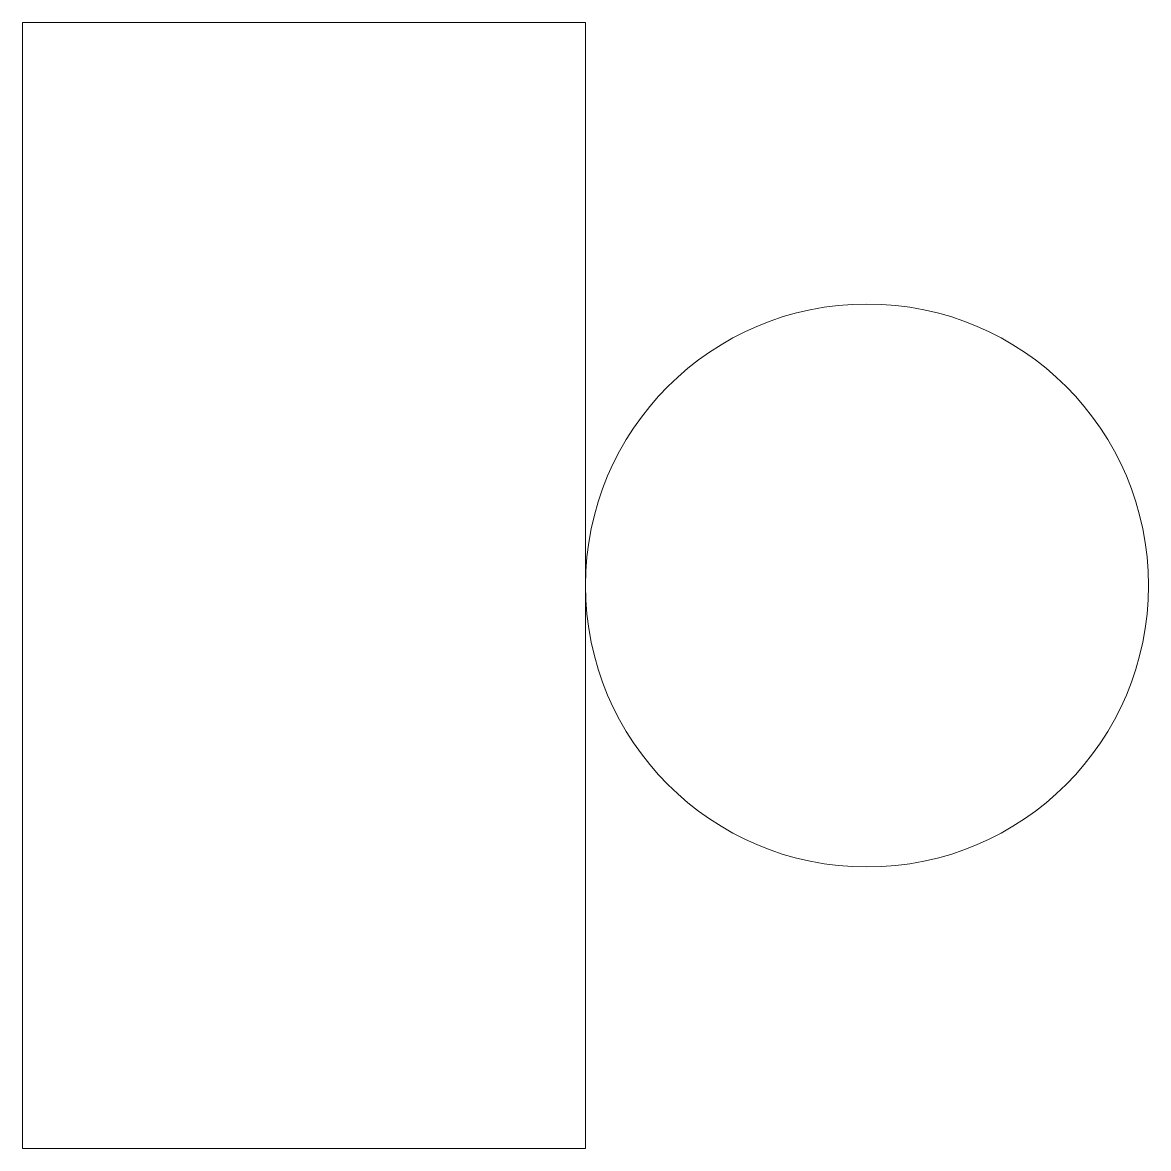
# Model space of a CAD drawing. Header units: metres. Extents: x 0 to 20, y 0 to 20.
import ezdxf

# ---------------------------------------------------------------- set-up
doc = ezdxf.new("R2010")
doc.units = ezdxf.units.M
doc.layers.add('TOP', color=1, linetype='Continuous', lineweight=0)

msp = doc.modelspace()

# ---------------------------------------------------------------- linework, layer by layer
at = {"layer": 'TOP'}
msp.add_lwpolyline([(0, 0), (0, 20), (10, 20), (10, 0)], close=True, dxfattribs=at)
for start, end in [(0, 180), (-180, 0)]:
    msp.add_arc((15, 10), 5, start, end, dxfattribs=at)

doc.saveas('drawing.dxf')
